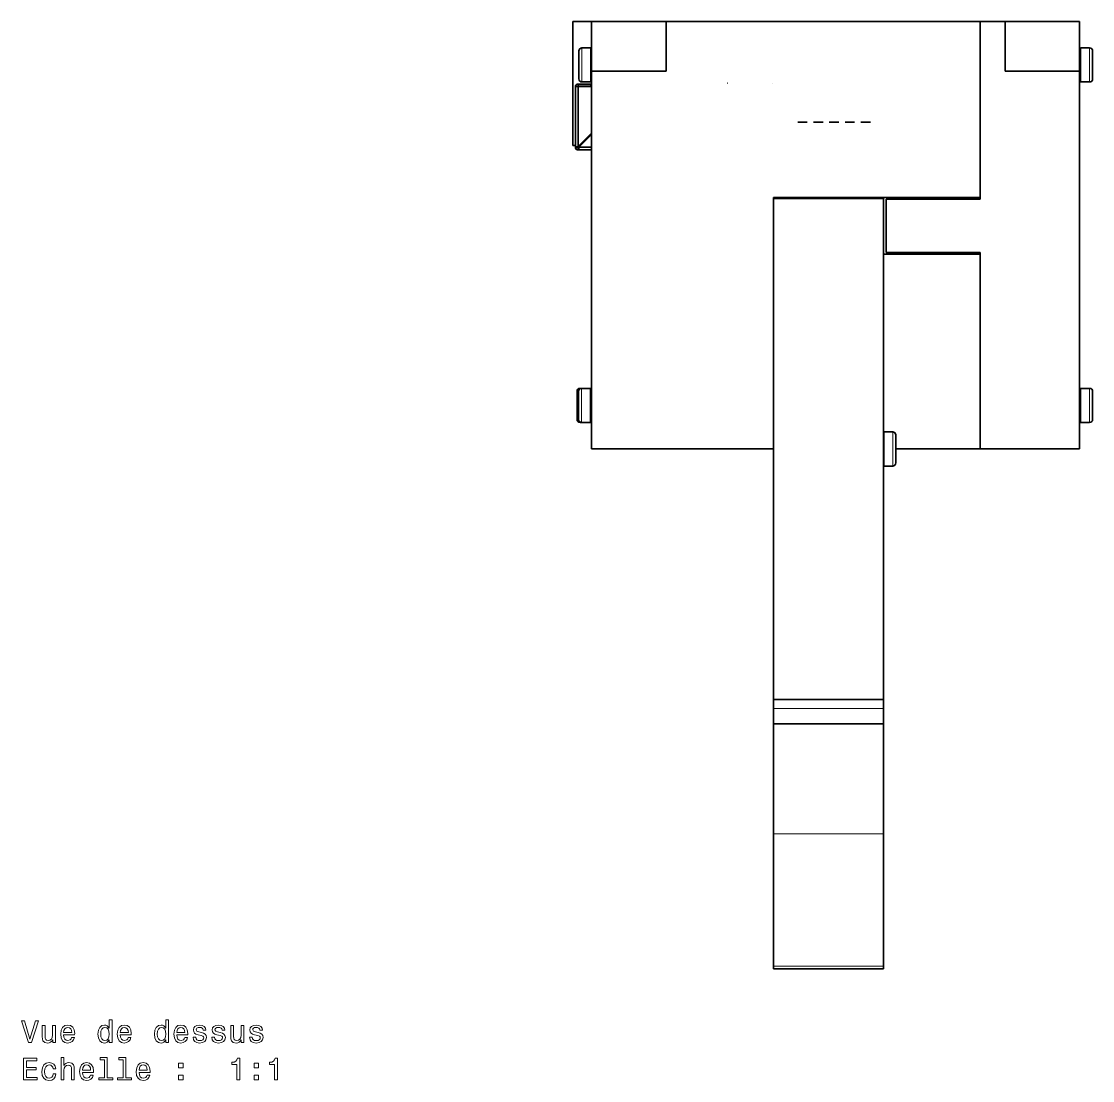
# Model space of a CAD drawing. Extents: x 157 to 1229, y 75 to 1118.
# Drawn here: x 327.1 to 499.6, y 74.9 to 245.5 of the extents above; entities that cross this region are included whole.
import ezdxf

# ---------------------------------------------------------------- set-up
doc = ezdxf.new("R2010")
doc.units = 0

msp = doc.modelspace()

# ---------------------------------------------------------------- linework, layer by layer
at = {"color": 7, "lineweight": 35, "ltscale": 0.075}
msp.add_line((418.87, 245.51), (415.87, 245.51), dxfattribs=at)
at = {"color": 7, "lineweight": 35}
for p, q in [((415.87, 225.51), (415.87, 245.51)), ((430.87, 245.51), (481.47, 245.51)), ((481.47, 245.51), (481.47, 217.13)), ((481.47, 245.51), (481.47, 218.88)), ((418.87, 242.21), (418.87, 179.96)), ((418.87, 237.51), (418.87, 176.66)), ((497.47, 237.51), (497.47, 176.66)), ((448.17, 217.13), (481.47, 217.13)), ((448.17, 176.66), (448.17, 216.98)), ((465.87, 176.66), (465.87, 216.98)), ((481.47, 208.04), (481.47, 176.66)), ((481.47, 206.29), (481.47, 176.66)), ((418.87, 176.66), (448.17, 176.66)), ((448.17, 136.33), (448.17, 176.66)), ((465.87, 136.33), (465.87, 176.66)), ((448.17, 114.67), (448.17, 136.64)), ((448.17, 93.39), (448.17, 114.67)), ((465.87, 93.39), (465.87, 114.67))]:
    msp.add_line(p, q, dxfattribs=at)
at = {"color": 7, "lineweight": 35, "ltscale": 0.2}
for p, q in [((418.87, 245.51), (418.87, 237.51)), ((430.87, 245.51), (430.87, 237.51)), ((485.47, 245.51), (485.47, 237.51)), ((497.47, 245.51), (497.47, 237.51))]:
    msp.add_line(p, q, dxfattribs=at)
at = {"color": 7, "lineweight": 35, "ltscale": 0.3}
for p, q in [((418.87, 245.51), (430.87, 245.51)), ((497.47, 245.51), (485.47, 245.51)), ((418.87, 237.51), (430.87, 237.51)), ((497.47, 237.51), (485.47, 237.51))]:
    msp.add_line(p, q, dxfattribs=at)
at = {"color": 7, "lineweight": 35, "ltscale": 0.1}
msp.add_line((481.47, 245.51), (485.47, 245.51), dxfattribs=at)
at = {"color": 7, "lineweight": 35, "ltscale": 0.062048}
msp.add_line((418.87, 240.03), (418.87, 242.51), dxfattribs=at)
at = {"color": 7, "lineweight": 35, "ltscale": 0.029282}
for p, q in [((416.82, 240.76), (416.82, 239.59)), ((499.56, 236.26), (499.56, 237.43)), ((416.54, 185.91), (416.54, 184.74)), ((416.77, 185.91), (416.77, 184.74)), ((499.56, 181.41), (499.56, 182.58)), ((467.87, 174.41), (467.87, 175.58))]:
    msp.add_line(p, q, dxfattribs=at)
at = {"color": 7, "lineweight": 13, "ltscale": 0.035789}
for p, q in [((417.32, 241.26), (417.32, 239.83)), ((418.72, 241.26), (418.72, 239.83)), ((497.66, 235.76), (497.66, 237.19)), ((499.06, 235.76), (499.06, 237.19)), ((417.27, 186.41), (417.27, 184.98)), ((418.67, 186.41), (418.67, 184.98)), ((497.66, 180.91), (497.66, 182.34)), ((499.06, 180.91), (499.06, 182.34)), ((465.97, 173.91), (465.97, 175.34)), ((467.37, 173.91), (467.37, 175.34))]:
    msp.add_line(p, q, dxfattribs=at)
at = {"color": 7, "lineweight": 35, "ltscale": 0.035}
for p, q in [((418.72, 241.26), (417.32, 241.26)), ((497.66, 241.26), (499.06, 241.26)), ((418.72, 235.76), (417.32, 235.76)), ((497.66, 235.76), (499.06, 235.76)), ((497.66, 186.41), (499.06, 186.41)), ((418.44, 180.91), (417.04, 180.91)), ((497.66, 180.91), (499.06, 180.91))]:
    msp.add_line(p, q, dxfattribs=at)
at = {"color": 7, "lineweight": 13, "ltscale": 0.101711}
for p, q in [((417.32, 239.83), (417.32, 235.76)), ((418.72, 239.83), (418.72, 235.76)), ((497.66, 237.19), (497.66, 241.26)), ((499.06, 237.19), (499.06, 241.26)), ((497.66, 182.34), (497.66, 186.41)), ((499.06, 182.34), (499.06, 186.41)), ((417.27, 184.98), (417.27, 180.91)), ((418.67, 184.98), (418.67, 180.91)), ((465.97, 175.34), (465.97, 179.41)), ((467.37, 175.34), (467.37, 179.41))]:
    msp.add_line(p, q, dxfattribs=at)
at = {"color": 7, "lineweight": 35, "ltscale": 0.034488}
for p, q in [((418.82, 241.16), (418.82, 239.78)), ((497.56, 235.86), (497.56, 237.24)), ((418.77, 186.31), (418.77, 184.93)), ((497.56, 181.01), (497.56, 182.39))]:
    msp.add_line(p, q, dxfattribs=at)
at = {"color": 7, "lineweight": 35, "ltscale": 0.098012}
for p, q in [((418.82, 239.78), (418.82, 235.86)), ((497.56, 237.24), (497.56, 241.16)), ((497.56, 182.39), (497.56, 186.31)), ((418.77, 184.93), (418.77, 181.01))]:
    msp.add_line(p, q, dxfattribs=at)
at = {"color": 7, "lineweight": 35, "ltscale": 0.083218}
for p, q in [((499.56, 237.43), (499.56, 240.76)), ((416.82, 239.59), (416.82, 236.26)), ((416.54, 184.74), (416.54, 181.41)), ((416.77, 184.74), (416.77, 181.41)), ((499.56, 182.58), (499.56, 185.91)), ((467.87, 175.58), (467.87, 178.91))]:
    msp.add_line(p, q, dxfattribs=at)
at = {"color": 7, "lineweight": 35, "ltscale": 0.049048}
msp.add_line((418.87, 235.03), (418.87, 236.99), dxfattribs=at)
at = {"color": 7, "lineweight": 35, "ltscale": 0.24375}
for p, q in [((416.28, 225.27), (416.28, 235.02)), ((416.28, 235.02), (416.28, 225.27)), ((416.28, 225.27), (416.28, 235.02))]:
    msp.add_line(p, q, dxfattribs=at)
at = {"color": 7, "lineweight": 35, "ltscale": 0.009}
for p, q in [((416.64, 235.02), (416.28, 235.02)), ((416.64, 235.02), (416.28, 235.02)), ((416.64, 235.02), (416.28, 235.02)), ((416.69, 235.43), (416.69, 235.07)), ((416.69, 235.07), (416.69, 235.43)), ((418.78, 235.43), (418.78, 235.07)), ((418.78, 235.07), (418.78, 235.43)), ((416.28, 225.27), (416.64, 225.27)), ((416.64, 225.27), (416.28, 225.27)), ((416.74, 224.81), (416.74, 225.17)), ((416.74, 224.81), (416.74, 225.17))]:
    msp.add_line(p, q, dxfattribs=at)
at = {"color": 7, "lineweight": 35, "ltscale": 0.0025}
for p, q in [((416.74, 235.02), (416.64, 235.02)), ((416.64, 235.02), (416.74, 235.02))]:
    msp.add_line(p, q, dxfattribs=at)
at = {"color": 7, "lineweight": 35, "ltscale": 0.002}
msp.add_line((416.66, 235.03), (416.74, 235.03), dxfattribs=at)
at = {"color": 7, "lineweight": 35, "ltscale": 0.055251}
msp.add_line((418.87, 235.03), (416.66, 235.03), dxfattribs=at)
at = {"color": 7, "lineweight": 35, "ltscale": 0.052249}
for p, q in [((416.69, 235.43), (418.78, 235.43)), ((418.78, 235.43), (416.69, 235.43)), ((418.78, 235.07), (416.69, 235.07)), ((416.69, 235.07), (418.78, 235.07)), ((418.78, 235.07), (416.69, 235.07))]:
    msp.add_line(p, q, dxfattribs=at)
at = {"color": 7, "lineweight": 35, "ltscale": 0.24125}
for p, q in [((416.74, 225.37), (416.74, 235.02)), ((416.74, 235.02), (416.74, 225.37))]:
    msp.add_line(p, q, dxfattribs=at)
at = {"color": 7, "lineweight": 35, "ltscale": 0.0535}
for p, q in [((416.74, 235.02), (418.88, 235.02)), ((418.88, 235.02), (416.74, 235.02))]:
    msp.add_line(p, q, dxfattribs=at)
at = {"color": 7, "lineweight": 35, "ltscale": 0.000608063}
msp.add_line((440.77, 235.56), (440.8, 235.56), dxfattribs=at)
at = {"color": 7, "lineweight": 35, "ltscale": 0.0006073}
msp.add_line((447.99, 235.56), (448.01, 235.56), dxfattribs=at)
at = {"color": 7, "lineweight": 35, "ltscale": 0.0125}
for p, q in [((416.28, 233.93), (416.28, 234.43)), ((416.28, 234.43), (416.28, 233.93))]:
    msp.add_line(p, q, dxfattribs=at)
at = {"color": 7, "lineweight": 35, "ltscale": 0.01875}
for p, q in [((416.28, 233.18), (416.28, 233.93)), ((416.28, 233.93), (416.28, 233.18))]:
    msp.add_line(p, q, dxfattribs=at)
at = {"color": 7, "lineweight": 35, "ltscale": 0.0045}
for p, q in [((416.28, 233), (416.28, 233.18)), ((416.28, 233.18), (416.28, 233)), ((416.28, 232.82), (416.28, 233)), ((416.28, 233), (416.28, 232.82)), ((416.28, 228.97), (416.28, 229.15)), ((416.28, 229.15), (416.28, 228.97)), ((416.28, 228.79), (416.28, 228.97)), ((416.28, 228.97), (416.28, 228.79))]:
    msp.add_line(p, q, dxfattribs=at)
at = {"color": 7, "lineweight": 35, "ltscale": 0.09175}
for p, q in [((416.28, 232.82), (416.28, 229.15)), ((416.28, 229.15), (416.28, 232.82))]:
    msp.add_line(p, q, dxfattribs=at)
at = {"color": 7, "lineweight": 35, "ltscale": 0.022572}
for p, q in [((416.28, 228.79), (416.28, 227.89)), ((416.28, 227.89), (416.28, 228.79))]:
    msp.add_line(p, q, dxfattribs=at)
at = {"color": 7, "lineweight": 35, "ltscale": 0.008839}
for p, q in [((416.28, 227.89), (416.28, 227.53)), ((416.28, 227.53), (416.28, 227.89))]:
    msp.add_line(p, q, dxfattribs=at)
at = {"color": 7, "lineweight": 35, "ltscale": 0.0385}
for p, q in [((452.08, 229.27), (453.62, 229.27)), ((453.62, 229.27), (452.08, 229.27)), ((454.62, 229.27), (456.16, 229.27)), ((456.16, 229.27), (454.62, 229.27)), ((459.7, 229.27), (461.24, 229.27)), ((461.24, 229.27), (459.7, 229.27)), ((462.24, 229.27), (463.78, 229.27)), ((463.78, 229.27), (462.24, 229.27))]:
    msp.add_line(p, q, dxfattribs=at)
at = {"color": 7, "lineweight": 35, "ltscale": 0.038499}
for p, q in [((457.16, 229.27), (458.7, 229.27)), ((458.7, 229.27), (457.16, 229.27))]:
    msp.add_line(p, q, dxfattribs=at)
at = {"color": 7, "lineweight": 35, "ltscale": 0.038927}
for p, q in [((416.28, 227.53), (416.28, 225.98)), ((416.28, 225.98), (416.28, 227.53))]:
    msp.add_line(p, q, dxfattribs=at)
at = {"color": 7, "lineweight": 35, "ltscale": 0.003661}
for p, q in [((416.28, 225.98), (416.28, 225.83)), ((416.28, 225.83), (416.28, 225.98))]:
    msp.add_line(p, q, dxfattribs=at)
at = {"color": 7, "lineweight": 35, "ltscale": 0.075307}
for p, q in [((418.87, 227.5), (416.74, 225.37)), ((418.87, 227.5), (416.74, 225.37)), ((416.74, 225.37), (418.87, 227.5))]:
    msp.add_line(p, q, dxfattribs=at)
at = {"color": 7, "lineweight": 35, "ltscale": 0.071772}
msp.add_line((418.87, 227.3), (416.84, 225.27), dxfattribs=at)
msp.add_line((418.87, 227.3), (416.84, 225.27), dxfattribs=at)
at = {"color": 7, "lineweight": 35, "ltscale": 0.01025}
msp.add_line((416.28, 225.51), (415.87, 225.51), dxfattribs=at)
at = {"color": 7, "lineweight": 35, "ltscale": 0.011769}
msp.add_line((416.74, 225.37), (416.28, 225.27), dxfattribs=at)
at = {"color": 7, "lineweight": 35, "ltscale": 0.003024}
msp.add_line((416.39, 225.3), (416.28, 225.27), dxfattribs=at)
at = {"color": 7, "lineweight": 35, "ltscale": 0.003448}
msp.add_line((416.28, 225.27), (416.41, 225.3), dxfattribs=at)
at = {"color": 7, "lineweight": 35, "ltscale": 0.003818}
msp.add_line((416.41, 225.3), (416.56, 225.33), dxfattribs=at)
at = {"color": 7, "lineweight": 35, "ltscale": 0.000666663}
msp.add_line((416.54, 225.33), (416.51, 225.32), dxfattribs=at)
at = {"color": 7, "lineweight": 35, "ltscale": 0.004503}
msp.add_line((416.56, 225.33), (416.74, 225.37), dxfattribs=at)
at = {"color": 7, "lineweight": 35, "ltscale": 0.001949}
msp.add_line((416.64, 225.35), (416.56, 225.33), dxfattribs=at)
at = {"color": 7, "lineweight": 35, "ltscale": 0.000707528}
msp.add_line((416.64, 225.27), (416.66, 225.29), dxfattribs=at)
at = {"color": 7, "lineweight": 35, "ltscale": 0.000706988}
msp.add_line((416.64, 225.27), (416.66, 225.29), dxfattribs=at)
at = {"color": 7, "lineweight": 35, "ltscale": 0.000691883}
msp.add_line((416.65, 225.29), (416.64, 225.27), dxfattribs=at)
at = {"color": 7, "lineweight": 35, "ltscale": 0.004315}
msp.add_line((416.66, 225.35), (416.66, 225.18), dxfattribs=at)
at = {"color": 7, "lineweight": 35, "ltscale": 0.004316}
msp.add_line((416.66, 225.18), (416.66, 225.35), dxfattribs=at)
at = {"color": 7, "lineweight": 35, "ltscale": 0.001994}
msp.add_line((416.66, 225.21), (416.66, 225.29), dxfattribs=at)
at = {"color": 7, "lineweight": 35, "ltscale": 0.004187}
for p, q in [((416.66, 225.18), (416.82, 225.18)), ((416.82, 225.18), (416.66, 225.18))]:
    msp.add_line(p, q, dxfattribs=at)
at = {"color": 7, "lineweight": 35, "ltscale": 0.001804}
msp.add_line((416.76, 225.18), (416.69, 225.18), dxfattribs=at)
at = {"color": 7, "lineweight": 35, "ltscale": 0.001353}
msp.add_line((416.7, 225.33), (416.74, 225.37), dxfattribs=at)
at = {"color": 7, "lineweight": 35, "ltscale": 0.001373}
msp.add_line((416.7, 225.33), (416.74, 225.37), dxfattribs=at)
at = {"color": 7, "lineweight": 35, "ltscale": 0.05325}
for p, q in [((416.74, 224.81), (418.87, 224.81)), ((416.74, 224.81), (418.87, 224.81)), ((418.87, 224.81), (416.74, 224.81))]:
    msp.add_line(p, q, dxfattribs=at)
at = {"color": 7, "lineweight": 35, "ltscale": 0.000727222}
msp.add_line((416.76, 224.85), (416.75, 224.82), dxfattribs=at)
at = {"color": 7, "lineweight": 35, "ltscale": 0.00038132}
msp.add_line((416.75, 224.82), (416.76, 224.83), dxfattribs=at)
at = {"color": 7, "lineweight": 35, "ltscale": 0.000500008}
msp.add_line((416.77, 224.89), (416.78, 224.91), dxfattribs=at)
at = {"color": 7, "lineweight": 35, "ltscale": 0.003779}
msp.add_line((416.79, 224.95), (416.81, 225.1), dxfattribs=at)
msp.add_line((416.79, 224.95), (416.81, 225.1), dxfattribs=at)
at = {"color": 7, "lineweight": 35, "ltscale": 0.001761}
msp.add_line((416.8, 225.02), (416.79, 224.95), dxfattribs=at)
at = {"color": 7, "lineweight": 35, "ltscale": 0.002015}
msp.add_line((416.81, 225.09), (416.8, 225.02), dxfattribs=at)
at = {"color": 7, "lineweight": 35, "ltscale": 0.004455}
msp.add_line((416.84, 225.27), (416.81, 225.09), dxfattribs=at)
at = {"color": 7, "lineweight": 35, "ltscale": 0.001464}
msp.add_line((416.81, 225.11), (416.82, 225.17), dxfattribs=at)
at = {"color": 7, "lineweight": 35, "ltscale": 0.000636647}
msp.add_line((416.81, 225.1), (416.82, 225.13), dxfattribs=at)
at = {"color": 7, "lineweight": 35, "ltscale": 0.050751}
msp.add_line((416.84, 225.27), (418.87, 225.27), dxfattribs=at)
msp.add_line((416.84, 225.27), (418.87, 225.27), dxfattribs=at)
at = {"color": 7, "lineweight": 35, "ltscale": 0.04375}
for p, q in [((481.47, 218.88), (481.47, 217.13)), ((481.47, 208.04), (481.47, 206.29))]:
    msp.add_line(p, q, dxfattribs=at)
at = {"color": 7, "lineweight": 35, "ltscale": 0.227288}
msp.add_line((448.17, 208.04), (448.17, 217.13), dxfattribs=at)
at = {"color": 7, "lineweight": 35, "ltscale": 0.4425}
for p, q in [((465.87, 216.98), (448.17, 216.98)), ((465.87, 136.33), (448.17, 136.33)), ((465.87, 132.39), (448.17, 132.39)), ((465.87, 92.94), (448.17, 92.94))]:
    msp.add_line(p, q, dxfattribs=at)
at = {"color": 7, "lineweight": 35, "ltscale": 0.00375}
for p, q in [((462.37, 216.98), (462.37, 217.13)), ((462.37, 216.98), (462.37, 217.13)), ((465.87, 216.98), (465.87, 217.13))]:
    msp.add_line(p, q, dxfattribs=at)
at = {"color": 7, "lineweight": 35, "ltscale": 0.37875}
for p, q in [((466.32, 216.88), (481.47, 216.88)), ((466.32, 208.29), (481.47, 208.29))]:
    msp.add_line(p, q, dxfattribs=at)
at = {"color": 7, "lineweight": 35, "ltscale": 0.214788}
msp.add_line((466.32, 216.88), (466.32, 208.29), dxfattribs=at)
at = {"color": 7, "lineweight": 35, "ltscale": 0.00625}
for p, q in [((481.47, 216.88), (481.47, 217.13)), ((481.47, 216.88), (481.47, 217.13)), ((481.47, 216.88), (481.47, 217.13)), ((481.47, 208.04), (481.47, 208.29)), ((481.47, 208.04), (481.47, 208.29)), ((481.47, 208.04), (481.47, 208.29))]:
    msp.add_line(p, q, dxfattribs=at)
at = {"color": 7, "lineweight": 35, "ltscale": 0.389998}
msp.add_line((481.47, 208.04), (465.87, 208.04), dxfattribs=at)
at = {"color": 7, "lineweight": 13, "ltscale": 0.001471}
for p, q in [((417.04, 186.41), (417.04, 186.35)), ((417.04, 180.97), (417.04, 180.91))]:
    msp.add_line(p, q, dxfattribs=at)
at = {"color": 7, "lineweight": 35, "ltscale": 0.005689}
msp.add_line((417.27, 186.41), (417.04, 186.41), dxfattribs=at)
at = {"color": 7, "lineweight": 35, "ltscale": 0.035001}
for p, q in [((418.67, 186.41), (417.27, 186.41)), ((418.67, 180.91), (417.27, 180.91)), ((465.97, 179.41), (467.37, 179.41)), ((465.97, 173.91), (467.37, 173.91))]:
    msp.add_line(p, q, dxfattribs=at)
at = {"color": 7, "lineweight": 35, "ltscale": 0.010683}
for p, q in [((448.17, 180.66), (448.17, 180.23)), ((448.17, 173.08), (448.17, 172.66))]:
    msp.add_line(p, q, dxfattribs=at)
at = {"color": 7, "lineweight": 35, "ltscale": 0.039043}
msp.add_line((448.17, 179.66), (448.17, 178.09), dxfattribs=at)
at = {"color": 7, "lineweight": 35, "ltscale": 0.110957}
msp.add_line((448.17, 178.09), (448.17, 173.66), dxfattribs=at)
at = {"color": 7, "lineweight": 35, "ltscale": 0.339997}
msp.add_line((467.87, 176.66), (481.47, 176.66), dxfattribs=at)
at = {"color": 7, "lineweight": 35, "ltscale": 0.339996}
msp.add_line((467.87, 176.66), (481.47, 176.66), dxfattribs=at)
at = {"color": 7, "lineweight": 35, "ltscale": 0.4}
msp.add_line((481.47, 176.66), (497.47, 176.66), dxfattribs=at)
at = {"color": 7, "lineweight": 35, "ltscale": 0.036798}
for p, q in [((448.17, 134.86), (448.17, 136.33)), ((465.87, 134.86), (465.87, 136.33))]:
    msp.add_line(p, q, dxfattribs=at)
at = {"color": 7, "lineweight": 35, "ltscale": 0.061766}
for p, q in [((448.17, 132.39), (448.17, 134.86)), ((465.87, 132.39), (465.87, 134.86))]:
    msp.add_line(p, q, dxfattribs=at)
at = {"color": 7, "lineweight": 13, "ltscale": 0.4425}
for p, q in [((465.87, 134.86), (448.17, 134.86)), ((465.87, 114.67), (448.17, 114.67)), ((465.87, 93.39), (448.17, 93.39))]:
    msp.add_line(p, q, dxfattribs=at)
at = {"color": 7, "lineweight": 35, "ltscale": 0.44309}
msp.add_line((465.87, 114.67), (465.87, 132.39), dxfattribs=at)
at = {"color": 7, "lineweight": 35, "ltscale": 0.47395}
msp.add_line((465.87, 95.08), (465.87, 114.04), dxfattribs=at)
at = {"color": 7, "lineweight": 35, "ltscale": 0.011257}
for p, q in [((448.17, 92.94), (448.17, 93.39)), ((465.87, 92.94), (465.87, 93.39))]:
    msp.add_line(p, q, dxfattribs=at)
at = {"color": 7, "lineweight": 35}
msp.add_lwpolyline([(416.84, 225.27), (416.79, 224.97), (416.76, 224.86), (416.75, 224.82), (416.74, 224.81), (416.74, 224.81)], dxfattribs=at)
at = {"color": 7, "lineweight": 13}
for points in [[(329.32, 84.59), (328.44, 81.61), (327.54, 84.59), (327.06, 84.59), (328.19, 81.09), (328.69, 81.09), (329.8, 84.59)], [(341.21, 81.5), (341.21, 81.09), (341.65, 81.09), (341.65, 84.71), (341.21, 84.71), (341.21, 83.38), (340.87, 83.76), (340.67, 83.86), (340.43, 83.89), (340, 83.79), (339.67, 83.51), (339.45, 83.05), (339.37, 82.44), (339.45, 81.83), (339.67, 81.37), (340, 81.09), (340.43, 80.99), (340.67, 81.03), (340.88, 81.12)], [(350.31, 81.5), (350.31, 81.09), (350.76, 81.09), (350.76, 84.71), (350.32, 84.71), (350.32, 83.38), (349.98, 83.76), (349.77, 83.86), (349.54, 83.89), (349.11, 83.79), (348.78, 83.51), (348.56, 83.05), (348.48, 82.44), (348.56, 81.83), (348.78, 81.37), (349.11, 81.09), (349.54, 80.99), (349.77, 81.03), (349.99, 81.12)], [(332.52, 83.79), (332.08, 83.79), (332.08, 82.23), (332.03, 81.87), (331.88, 81.61), (331.65, 81.44), (331.36, 81.39), (331.12, 81.43), (330.97, 81.56), (330.88, 81.76), (330.86, 82.05), (330.86, 83.79), (330.42, 83.79), (330.42, 82.01), (330.43, 81.66), (330.53, 81.36), (330.82, 81.09), (331.29, 80.99), (331.54, 81.03), (331.76, 81.12), (331.95, 81.27), (332.1, 81.5), (332.1, 81.09), (332.52, 81.09)], [(333.86, 82.31), (335.63, 82.31), (335.64, 82.52), (335.56, 83.1), (335.34, 83.53), (334.98, 83.79), (334.51, 83.89), (334.05, 83.79), (333.7, 83.51), (333.47, 83.05), (333.39, 82.44), (333.47, 81.82), (333.7, 81.37), (334.04, 81.09), (334.5, 80.99), (334.89, 81.06), (335.21, 81.23), (335.45, 81.5), (335.59, 81.86), (335.15, 81.86), (335.06, 81.66), (334.93, 81.51), (334.55, 81.39), (334.27, 81.44), (334.05, 81.62), (333.91, 81.91), (333.86, 82.3)], [(333.86, 82.69), (333.91, 83.03), (334.05, 83.29), (334.26, 83.45), (334.53, 83.5), (334.8, 83.45), (335, 83.29), (335.13, 83.03), (335.17, 82.69)], [(340.5, 83.49), (340.8, 83.42), (341.02, 83.22), (341.15, 82.9), (341.2, 82.44), (341.15, 81.98), (341.02, 81.66), (340.8, 81.45), (340.5, 81.39), (340.23, 81.45), (340.02, 81.66), (339.87, 81.99), (339.83, 82.44), (339.87, 82.89), (340.02, 83.22), (340.23, 83.42)], [(342.97, 82.31), (344.74, 82.31), (344.75, 82.52), (344.66, 83.1), (344.44, 83.53), (344.09, 83.79), (343.62, 83.89), (343.16, 83.79), (342.81, 83.51), (342.58, 83.05), (342.5, 82.44), (342.58, 81.82), (342.8, 81.37), (343.15, 81.09), (343.61, 80.99), (344, 81.06), (344.32, 81.23), (344.56, 81.5), (344.7, 81.86), (344.26, 81.86), (344.17, 81.66), (344.03, 81.51), (343.66, 81.39), (343.37, 81.44), (343.16, 81.62), (343.02, 81.91), (342.97, 82.3)], [(342.97, 82.69), (343.02, 83.03), (343.16, 83.29), (343.36, 83.45), (343.64, 83.5), (343.9, 83.45), (344.11, 83.29), (344.24, 83.03), (344.28, 82.69)], [(349.61, 83.49), (349.9, 83.42), (350.13, 83.22), (350.26, 82.9), (350.31, 82.44), (350.26, 81.98), (350.13, 81.66), (349.9, 81.45), (349.61, 81.39), (349.34, 81.45), (349.12, 81.66), (348.98, 81.99), (348.94, 82.44), (348.98, 82.89), (349.12, 83.22), (349.34, 83.42)], [(352.07, 82.31), (353.85, 82.31), (353.85, 82.52), (353.77, 83.1), (353.55, 83.53), (353.2, 83.79), (352.73, 83.89), (352.27, 83.79), (351.92, 83.51), (351.69, 83.05), (351.61, 82.44), (351.69, 81.82), (351.91, 81.37), (352.26, 81.09), (352.71, 80.99), (353.11, 81.06), (353.43, 81.23), (353.67, 81.5), (353.8, 81.86), (353.36, 81.86), (353.27, 81.66), (353.14, 81.51), (352.77, 81.39), (352.48, 81.44), (352.27, 81.62), (352.12, 81.91), (352.07, 82.3)], [(352.07, 82.69), (352.13, 83.03), (352.27, 83.29), (352.47, 83.45), (352.74, 83.5), (353.01, 83.45), (353.22, 83.29), (353.34, 83.03), (353.39, 82.69)], [(356.05, 82.66), (355.62, 82.77), (355.3, 82.88), (355.2, 83.12), (355.23, 83.29), (355.33, 83.41), (355.5, 83.48), (355.75, 83.51), (355.99, 83.48), (356.17, 83.39), (356.29, 83.25), (356.35, 83.07), (356.78, 83.07), (356.78, 83.08), (356.7, 83.41), (356.5, 83.67), (356.17, 83.83), (355.75, 83.89), (355.32, 83.83), (355.01, 83.66), (354.81, 83.42), (354.75, 83.1), (354.8, 82.8), (354.94, 82.59), (355.17, 82.44), (355.51, 82.33), (356, 82.21), (356.3, 82.08), (356.39, 81.98), (356.42, 81.83), (356.37, 81.65), (356.25, 81.5), (356.05, 81.41), (355.79, 81.38), (355.51, 81.41), (355.31, 81.52), (355.18, 81.69), (355.12, 81.93), (354.69, 81.93), (354.76, 81.53), (354.97, 81.23), (355.3, 81.06), (355.75, 80.99), (356.22, 81.06), (356.57, 81.23), (356.78, 81.51), (356.86, 81.88), (356.8, 82.2), (356.65, 82.42), (356.39, 82.56)], [(359.08, 82.66), (358.65, 82.77), (358.34, 82.88), (358.23, 83.12), (358.26, 83.29), (358.37, 83.41), (358.54, 83.48), (358.79, 83.51), (359.02, 83.48), (359.21, 83.39), (359.33, 83.25), (359.38, 83.07), (359.81, 83.07), (359.81, 83.08), (359.74, 83.41), (359.53, 83.67), (359.21, 83.83), (358.79, 83.89), (358.36, 83.83), (358.04, 83.66), (357.85, 83.42), (357.79, 83.1), (357.83, 82.8), (357.97, 82.59), (358.21, 82.44), (358.54, 82.33), (359.04, 82.21), (359.34, 82.08), (359.42, 81.98), (359.45, 81.83), (359.41, 81.65), (359.29, 81.5), (359.09, 81.41), (358.83, 81.38), (358.55, 81.41), (358.35, 81.52), (358.21, 81.69), (358.16, 81.93), (357.73, 81.93), (357.8, 81.53), (358, 81.23), (358.33, 81.06), (358.79, 80.99), (359.26, 81.06), (359.61, 81.23), (359.82, 81.51), (359.9, 81.88), (359.84, 82.2), (359.68, 82.42), (359.43, 82.56)], [(362.88, 83.79), (362.44, 83.79), (362.44, 82.23), (362.39, 81.87), (362.24, 81.61), (362.01, 81.44), (361.72, 81.39), (361.48, 81.43), (361.33, 81.56), (361.24, 81.76), (361.22, 82.05), (361.22, 83.79), (360.78, 83.79), (360.78, 82.01), (360.79, 81.66), (360.89, 81.36), (361.18, 81.09), (361.65, 80.99), (361.9, 81.03), (362.12, 81.12), (362.31, 81.27), (362.46, 81.5), (362.46, 81.09), (362.88, 81.09)], [(365.16, 82.66), (364.73, 82.77), (364.41, 82.88), (364.3, 83.12), (364.33, 83.29), (364.44, 83.41), (364.61, 83.48), (364.86, 83.51), (365.1, 83.48), (365.28, 83.39), (365.4, 83.25), (365.45, 83.07), (365.89, 83.07), (365.89, 83.08), (365.81, 83.41), (365.6, 83.67), (365.28, 83.83), (364.86, 83.89), (364.43, 83.83), (364.12, 83.66), (363.92, 83.42), (363.86, 83.1), (363.9, 82.8), (364.05, 82.59), (364.28, 82.44), (364.62, 82.33), (365.11, 82.21), (365.41, 82.08), (365.49, 81.98), (365.52, 81.83), (365.48, 81.65), (365.36, 81.5), (365.16, 81.41), (364.9, 81.38), (364.62, 81.41), (364.42, 81.52), (364.28, 81.69), (364.23, 81.93), (363.8, 81.93), (363.87, 81.53), (364.08, 81.23), (364.4, 81.06), (364.86, 80.99), (365.33, 81.06), (365.68, 81.23), (365.89, 81.51), (365.97, 81.88), (365.91, 82.2), (365.76, 82.42), (365.5, 82.56)], [(327.38, 75.04), (329.6, 75.04), (329.6, 75.46), (327.85, 75.46), (327.85, 76.65), (329.41, 76.65), (329.41, 77.07), (327.85, 77.07), (327.85, 78.12), (329.56, 78.12), (329.56, 78.54), (327.38, 78.54)], [(332.16, 76.85), (332.6, 76.85), (332.51, 77.25), (332.29, 77.57), (331.95, 77.77), (331.51, 77.84), (331.03, 77.74), (330.66, 77.46), (330.43, 77), (330.35, 76.39), (330.42, 75.78), (330.65, 75.32), (331.01, 75.04), (331.5, 74.94), (331.93, 75.02), (332.27, 75.23), (332.5, 75.56), (332.6, 76.01), (332.18, 76.01), (332.1, 75.73), (331.96, 75.51), (331.76, 75.38), (331.51, 75.34), (331.2, 75.41), (330.98, 75.61), (330.85, 75.94), (330.8, 76.4), (330.85, 76.86), (330.99, 77.18), (331.21, 77.38), (331.51, 77.46), (331.77, 77.41), (331.97, 77.29), (332.1, 77.1)], [(333.47, 75.04), (333.91, 75.04), (333.91, 76.6), (333.96, 76.96), (334.1, 77.22), (334.33, 77.38), (334.63, 77.45), (334.88, 77.39), (335.03, 77.26), (335.1, 77.03), (335.13, 76.73), (335.13, 75.04), (335.57, 75.04), (335.57, 76.82), (335.55, 77.18), (335.46, 77.48), (335.16, 77.75), (334.7, 77.84), (334.45, 77.81), (334.23, 77.71), (334.05, 77.56), (333.91, 77.35), (333.91, 78.66), (333.47, 78.66)], [(336.89, 76.26), (338.67, 76.26), (338.67, 76.47), (338.59, 77.05), (338.37, 77.49), (338.02, 77.75), (337.55, 77.84), (337.09, 77.74), (336.74, 77.46), (336.51, 77), (336.43, 76.4), (336.51, 75.78), (336.73, 75.32), (337.08, 75.04), (337.53, 74.94), (337.93, 75.01), (338.25, 75.18), (338.49, 75.45), (338.62, 75.82), (338.18, 75.82), (338.09, 75.61), (337.96, 75.46), (337.59, 75.34), (337.3, 75.4), (337.09, 75.57), (336.94, 75.86), (336.89, 76.25)], [(340.42, 78.29), (340.42, 75.41), (339.51, 75.41), (339.51, 75.04), (341.78, 75.04), (341.78, 75.41), (340.87, 75.41), (340.87, 78.66), (339.73, 78.66), (339.73, 78.29)], [(343.46, 78.29), (343.46, 75.41), (342.55, 75.41), (342.55, 75.04), (344.81, 75.04), (344.81, 75.41), (343.9, 75.41), (343.9, 78.66), (342.76, 78.66), (342.76, 78.29)], [(346, 76.26), (347.78, 76.26), (347.78, 76.47), (347.7, 77.05), (347.48, 77.49), (347.13, 77.75), (346.66, 77.84), (346.2, 77.74), (345.85, 77.46), (345.62, 77), (345.54, 76.4), (345.61, 75.78), (345.84, 75.32), (346.19, 75.04), (346.64, 74.94), (347.04, 75.01), (347.36, 75.18), (347.6, 75.45), (347.73, 75.82), (347.29, 75.82), (347.2, 75.61), (347.07, 75.46), (346.7, 75.34), (346.41, 75.4), (346.19, 75.57), (346.05, 75.86), (346, 76.25)], [(352.38, 77), (353.08, 77), (353.08, 77.75), (352.38, 77.75)], [(361.75, 75.04), (362.21, 75.04), (362.21, 78.56), (361.86, 78.56), (361.77, 78.26), (361.59, 78.05), (361.31, 77.93), (360.93, 77.89), (360.93, 77.53), (361.75, 77.53)], [(364.53, 77), (365.22, 77), (365.22, 77.75), (364.53, 77.75)], [(367.82, 75.04), (368.28, 75.04), (368.28, 78.56), (367.93, 78.56), (367.84, 78.26), (367.66, 78.05), (367.38, 77.93), (367, 77.89), (367, 77.53), (367.82, 77.53)], [(336.89, 76.64), (336.95, 76.99), (337.09, 77.24), (337.29, 77.4), (337.56, 77.46), (337.83, 77.4), (338.04, 77.24), (338.16, 76.99), (338.21, 76.64)], [(346, 76.64), (346.06, 76.99), (346.19, 77.24), (346.4, 77.4), (346.67, 77.46), (346.94, 77.4), (347.15, 77.24), (347.27, 76.99), (347.32, 76.64)], [(352.38, 75.04), (353.08, 75.04), (353.08, 75.79), (352.38, 75.79)], [(364.53, 75.04), (365.22, 75.04), (365.22, 75.79), (364.53, 75.79)]]:
    msp.add_lwpolyline(points, close=True, dxfattribs=at)
at = {"color": 7, "lineweight": 35}
for centre, radius, start, end in [((417.32, 240.76), 0.5, 90, 180), ((418.72, 241.16), 0.1, 0.0336, 89.9664), ((418.92, 240.11), 0.1, 180.0497, 235.0846), ((497.46, 240.11), 0.1, 270.0336, 359.9664), ((497.66, 241.16), 0.1, 90.0336, 179.9664), ((499.06, 240.76), 0.5, 0, 90), ((418.92, 236.91), 0.1, 124.9211, 179.9504), ((497.46, 236.91), 0.1, 0.0336, 89.9664), ((416.69, 235.02), 0.41, 90, 180), ((416.68, 235.02), 0.406, 157.3893, 180.1107), ((416.68, 235.02), 0.406, 157.3893, 180.1107), ((416.68, 235.02), 0.406, 134.8893, 157.6107), ((416.68, 235.02), 0.406, 134.8893, 157.6107), ((416.68, 235.02), 0.406, 112.3893, 135.1107), ((416.68, 235.02), 0.406, 112.3893, 135.1107), ((416.68, 235.03), 0.406, 89.8893, 112.6107), ((416.69, 235.02), 0.05, 90, 180), ((416.68, 235.02), 0.048, 134.0414, 180.9586), ((416.68, 235.02), 0.048, 89.0414, 135.9586), ((416.68, 235.02), 0.048, 89.0414, 135.9586), ((417.32, 236.26), 0.5, 180, 270), ((418.72, 235.86), 0.1, 270.0336, 359.9664), ((497.66, 235.86), 0.1, 180.0336, 269.9664), ((499.06, 236.26), 0.5, 270, 360), ((416.73, 225.27), 0.456, 179.8893, 202.6107), ((416.73, 225.27), 0.456, 179.8893, 202.6107), ((416.74, 225.27), 0.46, 180, 270), ((416.73, 225.27), 0.456, 202.3893, 225.1107), ((416.73, 225.27), 0.456, 202.3893, 225.1107), ((416.73, 225.27), 0.456, 224.8953, 247.6047), ((416.73, 225.27), 0.456, 224.8953, 247.6047), ((416.73, 225.27), 0.456, 247.3893, 270.1107), ((416.73, 225.27), 0.456, 247.3893, 270.1107), ((416.73, 225.27), 0.0969, 179.4943, 217.4045), ((416.74, 225.27), 0.1, 180, 216.8699), ((416.73, 225.27), 0.0993, 244.1362, 270.2048), ((416.74, 225.27), 0.1, 244.1581, 270), ((416.73, 225.22), 0.0509, 272.2163, 306.8499), ((416.73, 225.22), 0.0507, 271.9936, 306.8659), ((416.73, 225.22), 0.0505, 272.1353, 306.401), ((416.73, 224.83), 0.0167, 278.7556, 333.2344), ((416.05, 225.08), 0.75, 342.1704, 350.0208), ((417.04, 185.91), 0.5, 90, 180), ((417.27, 185.91), 0.5, 90, 180), ((418.67, 186.31), 0.1, 0.0336, 89.9664), ((497.66, 186.31), 0.1, 90.0336, 179.9664), ((499.06, 185.91), 0.5, 0, 90), ((418.87, 185.26), 0.1, 180.0336, 269.9664), ((497.46, 185.26), 0.1, 270.0336, 359.9664), ((417.04, 181.41), 0.5, 180, 270), ((417.27, 181.41), 0.5, 180, 270), ((418.87, 182.06), 0.1, 90.0336, 179.9664), ((497.46, 182.06), 0.1, 0.0336, 89.9664), ((499.06, 181.41), 0.5, 270, 360), ((418.67, 181.01), 0.1, 270.0336, 359.9664), ((465.97, 179.31), 0.1, 90.0336, 179.9664), ((467.37, 178.91), 0.5, 0, 90), ((497.66, 181.01), 0.1, 180.0336, 269.9664), ((467.37, 174.41), 0.5, 270, 360), ((465.97, 174.01), 0.1, 180.0336, 269.9664)]:
    msp.add_arc(centre, radius, start, end, dxfattribs=at)

doc.saveas('drawing.dxf')
